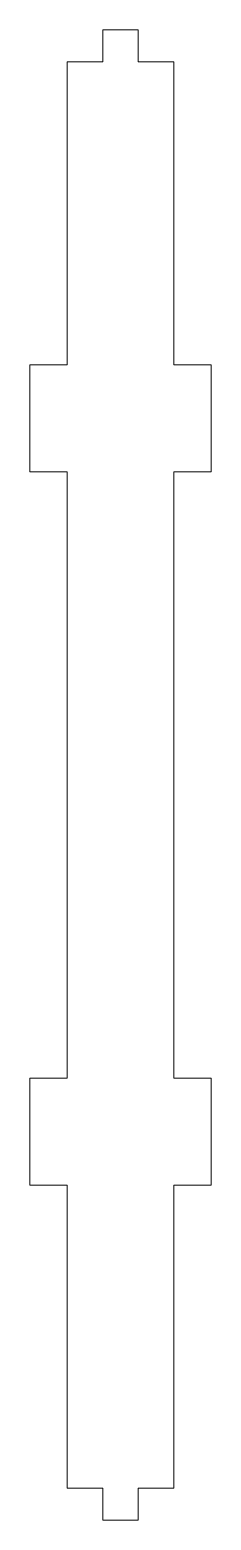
# Model space of a CAD drawing. Header units: millimetres. Extents: x -8 to 8, y -70 to 70.
import ezdxf

# ---------------------------------------------------------------- set-up
doc = ezdxf.new("R2010")
doc.units = ezdxf.units.MM
doc.layers.get('0').update_dxf_attribs({"linetype": 'CONTINUOUS', "lineweight": 0})

msp = doc.modelspace()

# ---------------------------------------------------------------- linework, layer by layer
for p, q in [((-1.667, 66.675), (-1.667, 69.675)), ((-1.667, 69.675), (1.667, 69.675)), ((1.667, 69.675), (1.667, 66.675)), ((-5, 38.338), (-5, 66.675)), ((-5, 66.675), (-1.667, 66.675)), ((1.667, 66.675), (5, 66.675)), ((5, 66.675), (5, 38.338)), ((-8.5, 28.337), (-8.5, 38.338)), ((-8.5, 38.338), (-5, 38.338)), ((5, 38.338), (8.5, 38.338)), ((8.5, 38.338), (8.5, 28.337)), ((-5, 28.337), (-8.5, 28.337)), ((-5, -28.337), (-5, 28.337)), ((8.5, 28.337), (5, 28.337)), ((5, 28.337), (5, -28.337)), ((-8.5, -38.338), (-8.5, -28.337)), ((-8.5, -28.337), (-5, -28.337)), ((5, -28.337), (8.5, -28.337)), ((8.5, -28.337), (8.5, -38.338)), ((-5, -38.338), (-8.5, -38.338)), ((-5, -66.675), (-5, -38.338)), ((8.5, -38.338), (5, -38.338)), ((5, -38.338), (5, -66.675)), ((-1.667, -66.675), (-5, -66.675)), ((-1.667, -69.675), (-1.667, -66.675)), ((5, -66.675), (1.667, -66.675)), ((1.667, -66.675), (1.667, -69.675)), ((1.667, -69.675), (-1.667, -69.675))]:
    msp.add_line(p, q)

doc.saveas('drawing.dxf')
